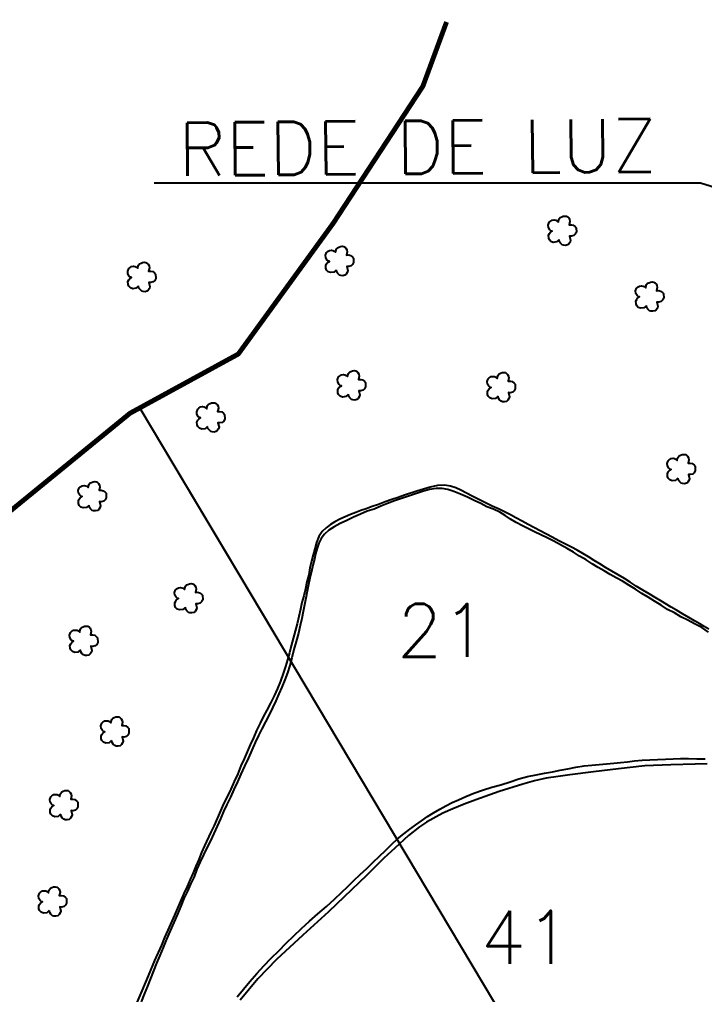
# Model space of a CAD drawing. Header units: millimetres. Extents: x 758395 to 764335, y 7809539 to 7813739.
# Drawn here: x 760648.2 to 760984.3, y 7812547 to 7813025.2 of the extents above; entities that cross this region are included whole.
import ezdxf

# ---------------------------------------------------------------- set-up
doc = ezdxf.new("R2010")
doc.units = ezdxf.units.MM
doc.linetypes.add('CONTINUO', pattern=[0])
for name, color, linetype in [('0114000634', 1, 'Continuous'), ('0114000634021', 5, 'Continuous'), ('0114000634041', 5, 'Continuous'), ('CURSOS_D_AGUA', 4, 'Continuous'), ('MATO', 3, 'Continuous'), ('REDE_DE_LUZ', 6, 'Continuous'), ('TEXTO', 7, 'Continuous'), ('TEXTO_NUN_TAL', 7, 'Continuous')]:
    doc.layers.add(name, color=color, linetype=linetype)
doc.layers.add('TEXTO_DIVERSOS', color=7, linetype='Continuous', lineweight=5)
doc.styles.add('Simplex', font='simplex.shx')

msp = doc.modelspace()

# ---------------------------------------------------------------- linework, layer by layer
at = {"layer": '0114000634', "color": 1, "linetype": 'ByBlock'}
msp.add_lwpolyline([(760986.38, 7812726.13), (760984.24, 7812727.43), (760981.99, 7812728.78), (760979.43, 7812730.24), (760976.59, 7812731.93), (760973.6, 7812733.77), (760970.67, 7812735.47), (760967.92, 7812737.04), (760962.92, 7812740.11), (760960.13, 7812741.76), (760957.17, 7812743.59), (760954.02, 7812745.38), (760950.84, 7812747.34), (760947.89, 7812749.24), (760945, 7812751.03), (760941.96, 7812752.84), (760935.79, 7812756.46), (760933, 7812758.2), (760930.17, 7812759.87), (760927.35, 7812761.64), (760924.59, 7812763.33), (760921.9, 7812764.9), (760919.14, 7812766.37), (760916.11, 7812767.82), (760912.8, 7812769.53), (760909.59, 7812771.31), (760903.75, 7812774.5), (760897.84, 7812777.56), (760894.84, 7812779.24), (760891.81, 7812780.76), (760889.11, 7812782.22), (760886.54, 7812783.52), (760883.58, 7812785.12), (760880.14, 7812786.59), (760876.82, 7812788.23), (760873.56, 7812789.78), (760870.38, 7812791.4), (760864.75, 7812794.35), (760862.28, 7812795.49), (760859.66, 7812796.35), (760856.72, 7812796.77), (760853.3, 7812796.65), (760849.77, 7812795.89), (760843.21, 7812793.92), (760837.15, 7812791.9), (760834.03, 7812790.85), (760830.89, 7812789.74), (760827.68, 7812788.63), (760824.44, 7812787.39), (760821.28, 7812786.32), (760818.37, 7812785.3), (760815.76, 7812784.33), (760813.17, 7812783.44), (760810.55, 7812782.44), (760807.98, 7812781.35), (760805.45, 7812780.16), (760803, 7812778.89), (760800.73, 7812777.46), (760798.61, 7812775.9), (760796.75, 7812774.03), (760795.13, 7812771.61), (760793.99, 7812768.66), (760793.05, 7812765.68), (760792.29, 7812762.59), (760791.41, 7812759.51), (760790.68, 7812756.28), (760790.1, 7812752.81), (760789.22, 7812749.39), (760788.47, 7812745.97), (760787.71, 7812742.6), (760786.8, 7812739.28), (760786.07, 7812735.95), (760785.28, 7812732.42), (760784.44, 7812728.85), (760783.54, 7812725.24), (760782.55, 7812721.55), (760781.55, 7812717.97), (760780.63, 7812714.51), (760779.78, 7812711.15), (760778.77, 7812707.85), (760777.57, 7812704.37), (760776.23, 7812700.72), (760774.74, 7812697.11), (760773.11, 7812693.55), (760771.32, 7812689.91), (760769.55, 7812686.46), (760767.84, 7812683.26), (760766.22, 7812680.02), (760764.55, 7812676.5), (760762.98, 7812672.94), (760761.43, 7812669.51), (760759.93, 7812666.07), (760758.37, 7812662.67), (760756.8, 7812659.12), (760755.28, 7812655.29), (760753.54, 7812651.55), (760751.91, 7812647.71), (760750.11, 7812644), (760748.33, 7812640.51), (760746.84, 7812637.13), (760743.73, 7812629.9), (760742.08, 7812626.58), (760739.05, 7812619.98), (760737.46, 7812616.65), (760736.18, 7812613.26), (760734.69, 7812610.02), (760733.43, 7812606.71), (760731.92, 7812603.48), (760730.44, 7812600.02), (760728.83, 7812596.47), (760727.23, 7812592.85), (760725.76, 7812589.37), (760724.23, 7812585.84), (760721.01, 7812578.59), (760719.39, 7812574.9), (760717.81, 7812571.23), (760714.5, 7812563.66), (760711.38, 7812556.21), (760708.18, 7812548.85), (760703.3, 7812537.3)], dxfattribs=at)
at = {"layer": '0114000634021', "linetype": 'ByBlock'}
for points in [[(760986.34, 7812724.76), (760982.97, 7812726.96), (760979.49, 7812728.89), (760976.13, 7812730.54), (760972.75, 7812732.29), (760969.55, 7812734.2), (760966.25, 7812735.92), (760963.03, 7812737.97), (760959.83, 7812739.93), (760956.7, 7812741.87), (760953.56, 7812743.77), (760950.44, 7812745.77), (760947.21, 7812747.75), (760944.08, 7812749.82), (760940.98, 7812751.39), (760938.01, 7812753.03), (760935.14, 7812754.79), (760932.23, 7812756.42), (760929.26, 7812758.17), (760926.19, 7812760.13), (760923.01, 7812762.03), (760919.97, 7812763.99), (760916.91, 7812765.77), (760913.72, 7812767.56), (760910.35, 7812769.28), (760907.09, 7812770.99), (760903.98, 7812772.5), (760900.95, 7812774.01), (760898.01, 7812775.35), (760895.03, 7812776.93), (760891.98, 7812778.56), (760889.12, 7812780.21), (760886.57, 7812781.97), (760883.92, 7812783.58), (760880.83, 7812785.06), (760877.56, 7812786.25), (760874.57, 7812787.82), (760871.35, 7812789.29), (760868.11, 7812790.98), (760864.62, 7812792.36), (760861.31, 7812793.7), (760858.4, 7812794.78), (760855.56, 7812795.24), (760852.59, 7812795.27), (760849.4, 7812794.69), (760846.01, 7812793.69), (760842.52, 7812792.53), (760839.09, 7812791.37), (760835.64, 7812790.28), (760832.23, 7812789.1), (760828.8, 7812787.86), (760825.43, 7812786.56), (760822.3, 7812785.05), (760818.77, 7812784), (760815.46, 7812782.61), (760812.12, 7812781.11), (760808.81, 7812779.57), (760805.58, 7812777.98), (760802.62, 7812776.46), (760799.94, 7812774.68), (760797.84, 7812772.8), (760796.28, 7812770.74), (760795.11, 7812768.43), (760794.25, 7812765.91), (760793.52, 7812763.19), (760792.88, 7812760.47), (760792.14, 7812757.6), (760791.53, 7812754.44), (760790.64, 7812751.27), (760789.98, 7812748.05), (760789.39, 7812744.8), (760788.72, 7812741.45), (760788.08, 7812738.11), (760787.36, 7812734.85), (760786.71, 7812731.48), (760785.97, 7812727.92), (760785.14, 7812724.16), (760784.02, 7812720.17), (760782.83, 7812716.15), (760781.79, 7812712.19), (760780.9, 7812708.43), (760779.75, 7812704.78), (760778.4, 7812701.31), (760776.91, 7812697.79), (760775.45, 7812694.4), (760774.01, 7812691.02), (760772.39, 7812687.57), (760770.64, 7812684.13), (760768.84, 7812680.69), (760767.19, 7812677.29), (760765.42, 7812674), (760763.82, 7812670.59), (760762.17, 7812666.86), (760760.5, 7812663.07), (760758.67, 7812659.05), (760756.88, 7812655.08), (760755.18, 7812651.23), (760753.42, 7812647.53), (760751.71, 7812643.85), (760749.98, 7812640.27), (760748.34, 7812636.79), (760746.76, 7812633.19), (760745.2, 7812629.53), (760743.56, 7812625.92), (760741.84, 7812622.39), (760740.16, 7812618.91), (760738.49, 7812615.5), (760736.93, 7812612.04), (760735.24, 7812608.45), (760733.85, 7812604.65), (760732.11, 7812601.09), (760730.56, 7812597.61), (760728.9, 7812594.1), (760727.32, 7812590.26), (760725.66, 7812586.42), (760723.93, 7812582.39), (760722.16, 7812578.25), (760720.39, 7812574.11), (760718.7, 7812570.06), (760717.05, 7812566.2), (760715.4, 7812562.37), (760713.97, 7812558.59), (760712.51, 7812554.88), (760710.95, 7812551.08), (760709.36, 7812547.18), (760707.87, 7812543.39)], [(760754.97, 7812545.83), (760758.06, 7812549.68), (760761.26, 7812553.44), (760764.59, 7812557.25), (760768.04, 7812561.07), (760771.76, 7812564.76), (760775.39, 7812568.45), (760779.03, 7812572.12), (760782.77, 7812575.71), (760786.61, 7812579.37), (760790.56, 7812583), (760794.62, 7812586.56), (760798.87, 7812590.22), (760802.7, 7812593.78), (760806.21, 7812597.06), (760809.29, 7812600.02), (760812.23, 7812602.92), (760815.33, 7812605.9), (760818.58, 7812608.87), (760821.76, 7812611.87), (760824.84, 7812614.81), (760827.82, 7812617.71), (760830.74, 7812620.54), (760833.69, 7812623.3), (760836.72, 7812625.74), (760839.69, 7812628.05), (760842.6, 7812630.17), (760845.49, 7812632.2), (760848.37, 7812634.26), (760851.37, 7812636.14), (760854.43, 7812637.89), (760857.4, 7812639.62), (760860.47, 7812641.14), (760863.68, 7812642.56), (760867.19, 7812644.09), (760871.18, 7812645.73), (760875.46, 7812647.28), (760879.9, 7812648.65), (760884.41, 7812649.92), (760888.89, 7812651.34), (760893.29, 7812652.72), (760897.53, 7812653.85), (760901.72, 7812654.77), (760905.8, 7812655.57), (760909.75, 7812656.29), (760913.45, 7812657.05), (760917.29, 7812657.68), (760921.27, 7812658.47), (760925.23, 7812659.08), (760928.98, 7812659.49), (760932.62, 7812659.86), (760936.22, 7812660.16), (760939.76, 7812660.46), (760943.15, 7812660.78), (760946.53, 7812661.19), (760950, 7812661.57), (760953.72, 7812661.91), (760957.49, 7812662.15), (760961.32, 7812662.29), (760965.17, 7812662.44), (760968.9, 7812662.63), (760972.62, 7812662.76), (760976.44, 7812662.75), (760980.51, 7812662.65), (760984.61, 7812662.63)]]:
    msp.add_lwpolyline(points, dxfattribs=at)
at = {"layer": '0114000634041', "linetype": 'ByBlock'}
msp.add_lwpolyline([(760985.57, 7812660.21), (760979.8, 7812659.92), (760967.76, 7812659.58), (760955.08, 7812659.16), (760942.08, 7812657.71), (760929.87, 7812656.18), (760918.23, 7812654.79), (760912.46, 7812653.94), (760906.7, 7812653.11), (760900.96, 7812651.81), (760895.22, 7812650.24), (760883.64, 7812646.52), (760872.15, 7812642.44), (760866.39, 7812640.28), (760860.91, 7812638.13), (760855.88, 7812635.98), (760847.88, 7812631.45), (760844.51, 7812629.21), (760839.07, 7812624.93), (760832.39, 7812618.76), (760826.93, 7812613.88), (760818.53, 7812605.41), (760807.43, 7812594.95), (760799.85, 7812587.62), (760787.15, 7812576.09), (760774.36, 7812564.21), (760765.15, 7812554.69), (760756.47, 7812544.14)], dxfattribs=at)
at = {"layer": 'CURSOS_D_AGUA', "linetype": 'Continuous', "const_width": 2.4}
msp.add_lwpolyline([(760630.13, 7812773.08), (760702.41, 7812832.1), (760755.56, 7812861.15), (760802.13, 7812925.29), (760846.14, 7812992.51), (760857.76, 7813024.04)], dxfattribs=at)
at = {"layer": 'MATO', "linetype": 'CONTINUO'}
for points in [[(760912.96, 7812917.15, 0), (760911.72, 7812916.11, 0), (760910.13, 7812915.92, 0), (760909, 7812916.36, 0), (760908.2, 7812917.15, 0), (760907.87, 7812918.05, 0), (760907.78, 7812919.38, 0), (760908.22, 7812920.22, 0), (760908.67, 7812920.84, 0), (760909.58, 7812921.46, 0), (760909, 7812921.64, 0), (760908.43, 7812922.12, 0), (760907.76, 7812923.18, 0), (760907.64, 7812924.44, 0), (760908.12, 7812925.75, 0), (760908.63, 7812926.22, 0), (760909.56, 7812926.79, 0), (760910.54, 7812926.92, 0), (760911.32, 7812926.81, 0), (760911.94, 7812926.53, 0), (760912.61, 7812925.92, 0), (760912.82, 7812927.08, 0), (760912.99, 7812927.54, 0), (760913.49, 7812928.18, 0), (760914.25, 7812928.45, 0), (760914.98, 7812928.78, 0), (760915.81, 7812928.85, 0), (760916.59, 7812928.74, 0), (760917.22, 7812928.41, 0), (760917.69, 7812927.9, 0), (760918.1, 7812927.08, 0), (760918.27, 7812926.18, 0), (760917.89, 7812924.56, 0), (760919.02, 7812924.58, 0), (760919.96, 7812924.36, 0), (760920.84, 7812923.66, 0), (760921.33, 7812923.1, 0), (760921.46, 7812920.87, 0), (760920.92, 7812919.88, 0), (760920.19, 7812919.21, 0), (760919.05, 7812918.91, 0), (760918.05, 7812919, 0), (760918.59, 7812916.92, 0), (760918.34, 7812916.04, 0), (760917.74, 7812915.19, 0), (760917.08, 7812914.66, 0), (760916.14, 7812914.43, 0), (760915.21, 7812914.49, 0), (760914.51, 7812914.69, 0), (760913.71, 7812915.47, 0), (760913.17, 7812916.18, 0), (760913, 7812917.26, 0)], [(760803.66, 7812902.3, 0), (760802.42, 7812901.25, 0), (760800.84, 7812901.07, 0), (760799.71, 7812901.51, 0), (760798.91, 7812902.29, 0), (760798.58, 7812903.19, 0), (760798.49, 7812904.52, 0), (760798.92, 7812905.36, 0), (760799.37, 7812905.99, 0), (760800.29, 7812906.6, 0), (760799.71, 7812906.79, 0), (760799.13, 7812907.26, 0), (760798.46, 7812908.32, 0), (760798.34, 7812909.58, 0), (760798.82, 7812910.9, 0), (760799.33, 7812911.37, 0), (760800.26, 7812911.94, 0), (760801.24, 7812912.07, 0), (760802.02, 7812911.96, 0), (760802.64, 7812911.67, 0), (760803.32, 7812911.07, 0), (760803.52, 7812912.22, 0), (760803.69, 7812912.68, 0), (760804.2, 7812913.32, 0), (760804.95, 7812913.6, 0), (760805.68, 7812913.92, 0), (760806.51, 7812914, 0), (760807.29, 7812913.89, 0), (760807.92, 7812913.55, 0), (760808.4, 7812913.04, 0), (760808.81, 7812912.23, 0), (760808.97, 7812911.32, 0), (760808.59, 7812909.71, 0), (760809.73, 7812909.73, 0), (760810.66, 7812909.5, 0), (760811.54, 7812908.8, 0), (760812.03, 7812908.24, 0), (760812.17, 7812906.02, 0), (760811.62, 7812905.02, 0), (760810.9, 7812904.36, 0), (760809.76, 7812904.05, 0), (760808.76, 7812904.14, 0), (760809.29, 7812902.07, 0), (760809.05, 7812901.18, 0), (760808.45, 7812900.34, 0), (760807.78, 7812899.81, 0), (760806.85, 7812899.58, 0), (760805.91, 7812899.63, 0), (760805.22, 7812899.83, 0), (760804.42, 7812900.62, 0), (760803.87, 7812901.33, 0), (760803.7, 7812902.4, 0)], [(760706.61, 7812894.43, 0), (760705.36, 7812893.39, 0), (760703.78, 7812893.2, 0), (760702.65, 7812893.64, 0), (760701.85, 7812894.43, 0), (760701.52, 7812895.33, 0), (760701.43, 7812896.66, 0), (760701.86, 7812897.5, 0), (760702.32, 7812898.12, 0), (760703.23, 7812898.74, 0), (760702.65, 7812898.93, 0), (760702.08, 7812899.4, 0), (760701.4, 7812900.46, 0), (760701.28, 7812901.72, 0), (760701.77, 7812903.03, 0), (760702.28, 7812903.51, 0), (760703.21, 7812904.07, 0), (760704.19, 7812904.2, 0), (760704.97, 7812904.09, 0), (760705.58, 7812903.81, 0), (760706.26, 7812903.2, 0), (760706.46, 7812904.36, 0), (760706.63, 7812904.82, 0), (760707.14, 7812905.46, 0), (760707.89, 7812905.73, 0), (760708.63, 7812906.06, 0), (760709.45, 7812906.14, 0), (760710.23, 7812906.02, 0), (760710.87, 7812905.69, 0), (760711.34, 7812905.18, 0), (760711.75, 7812904.37, 0), (760711.91, 7812903.46, 0), (760711.54, 7812901.84, 0), (760712.67, 7812901.86, 0), (760713.61, 7812901.64, 0), (760714.49, 7812900.94, 0), (760714.98, 7812900.38, 0), (760715.11, 7812898.15, 0), (760714.57, 7812897.16, 0), (760713.84, 7812896.49, 0), (760712.7, 7812896.19, 0), (760711.7, 7812896.28, 0), (760712.23, 7812894.2, 0), (760711.99, 7812893.32, 0), (760711.39, 7812892.47, 0), (760710.73, 7812891.94, 0), (760709.79, 7812891.71, 0), (760708.86, 7812891.77, 0), (760708.16, 7812891.97, 0), (760707.36, 7812892.75, 0), (760706.81, 7812893.46, 0), (760706.65, 7812894.54, 0)], [(760955.81, 7812884.82, 0), (760954.56, 7812883.77, 0), (760952.98, 7812883.59, 0), (760951.85, 7812884.03, 0), (760951.05, 7812884.82, 0), (760950.72, 7812885.72, 0), (760950.63, 7812887.05, 0), (760951.06, 7812887.89, 0), (760951.52, 7812888.51, 0), (760952.43, 7812889.13, 0), (760951.85, 7812889.31, 0), (760951.28, 7812889.79, 0), (760950.6, 7812890.85, 0), (760950.48, 7812892.11, 0), (760950.97, 7812893.42, 0), (760951.48, 7812893.89, 0), (760952.41, 7812894.46, 0), (760953.38, 7812894.59, 0), (760954.16, 7812894.48, 0), (760954.78, 7812894.2, 0), (760955.46, 7812893.59, 0), (760955.66, 7812894.75, 0), (760955.83, 7812895.21, 0), (760956.34, 7812895.85, 0), (760957.09, 7812896.12, 0), (760957.82, 7812896.45, 0), (760958.65, 7812896.52, 0), (760959.43, 7812896.41, 0), (760960.07, 7812896.08, 0), (760960.54, 7812895.57, 0), (760960.95, 7812894.75, 0), (760961.11, 7812893.85, 0), (760960.74, 7812892.23, 0), (760961.87, 7812892.25, 0), (760962.8, 7812892.02, 0), (760963.69, 7812891.32, 0), (760964.18, 7812890.77, 0), (760964.31, 7812888.54, 0), (760963.76, 7812887.55, 0), (760963.04, 7812886.88, 0), (760961.9, 7812886.58, 0), (760960.9, 7812886.67, 0), (760961.43, 7812884.59, 0), (760961.19, 7812883.7, 0), (760960.59, 7812882.86, 0), (760959.93, 7812882.33, 0), (760958.99, 7812882.1, 0), (760958.06, 7812882.16, 0), (760957.36, 7812882.36, 0), (760956.56, 7812883.14, 0), (760956.01, 7812883.85, 0), (760955.85, 7812884.93, 0)], [(760809.55, 7812841.3, 0), (760808.3, 7812840.25, 0), (760806.72, 7812840.07, 0), (760805.59, 7812840.51, 0), (760804.79, 7812841.29, 0), (760804.46, 7812842.19, 0), (760804.37, 7812843.53, 0), (760804.8, 7812844.37, 0), (760805.26, 7812844.99, 0), (760806.17, 7812845.61, 0), (760805.59, 7812845.79, 0), (760805.02, 7812846.26, 0), (760804.34, 7812847.32, 0), (760804.22, 7812848.58, 0), (760804.71, 7812849.9, 0), (760805.22, 7812850.37, 0), (760806.15, 7812850.94, 0), (760807.12, 7812851.07, 0), (760807.9, 7812850.96, 0), (760808.52, 7812850.67, 0), (760809.2, 7812850.07, 0), (760809.4, 7812851.22, 0), (760809.57, 7812851.68, 0), (760810.08, 7812852.32, 0), (760810.83, 7812852.6, 0), (760811.57, 7812852.93, 0), (760812.39, 7812853, 0), (760813.17, 7812852.89, 0), (760813.81, 7812852.55, 0), (760814.28, 7812852.04, 0), (760814.69, 7812851.23, 0), (760814.85, 7812850.32, 0), (760814.48, 7812848.71, 0), (760815.61, 7812848.73, 0), (760816.55, 7812848.5, 0), (760817.43, 7812847.8, 0), (760817.92, 7812847.24, 0), (760818.05, 7812845.02, 0), (760817.5, 7812844.02, 0), (760816.78, 7812843.36, 0), (760815.64, 7812843.05, 0), (760814.64, 7812843.14, 0), (760815.17, 7812841.07, 0), (760814.93, 7812840.18, 0), (760814.33, 7812839.34, 0), (760813.67, 7812838.81, 0), (760812.73, 7812838.58, 0), (760811.8, 7812838.63, 0), (760811.1, 7812838.83, 0), (760810.3, 7812839.62, 0), (760809.75, 7812840.33, 0), (760809.59, 7812841.4, 0)], [(760883, 7812840.42, 0), (760881.75, 7812839.38, 0), (760880.17, 7812839.19, 0), (760879.04, 7812839.63, 0), (760878.24, 7812840.42, 0), (760877.91, 7812841.32, 0), (760877.82, 7812842.65, 0), (760878.25, 7812843.49, 0), (760878.7, 7812844.11, 0), (760879.62, 7812844.73, 0), (760879.04, 7812844.92, 0), (760878.46, 7812845.39, 0), (760877.79, 7812846.45, 0), (760877.67, 7812847.71, 0), (760878.16, 7812849.03, 0), (760878.67, 7812849.5, 0), (760879.6, 7812850.06, 0), (760880.57, 7812850.2, 0), (760881.35, 7812850.08, 0), (760881.97, 7812849.8, 0), (760882.65, 7812849.19, 0), (760882.85, 7812850.35, 0), (760883.02, 7812850.81, 0), (760883.53, 7812851.45, 0), (760884.28, 7812851.73, 0), (760885.01, 7812852.05, 0), (760885.84, 7812852.13, 0), (760886.62, 7812852.02, 0), (760887.25, 7812851.68, 0), (760887.73, 7812851.17, 0), (760888.14, 7812850.36, 0), (760888.3, 7812849.45, 0), (760887.92, 7812847.83, 0), (760889.06, 7812847.85, 0), (760889.99, 7812847.63, 0), (760890.88, 7812846.93, 0), (760891.36, 7812846.37, 0), (760891.5, 7812844.14, 0), (760890.95, 7812843.15, 0), (760890.23, 7812842.49, 0), (760889.09, 7812842.18, 0), (760888.09, 7812842.27, 0), (760888.62, 7812840.19, 0), (760888.38, 7812839.31, 0), (760887.78, 7812838.46, 0), (760887.12, 7812837.94, 0), (760886.18, 7812837.7, 0), (760885.24, 7812837.76, 0), (760884.55, 7812837.96, 0), (760883.75, 7812838.75, 0), (760883.2, 7812839.45, 0), (760883.03, 7812840.53, 0)], [(760740.47, 7812825.57, 0), (760739.23, 7812824.52, 0), (760737.64, 7812824.34, 0), (760736.51, 7812824.78, 0), (760735.71, 7812825.56, 0), (760735.38, 7812826.47, 0), (760735.29, 7812827.8, 0), (760735.73, 7812828.64, 0), (760736.18, 7812829.26, 0), (760737.09, 7812829.88, 0), (760736.51, 7812830.06, 0), (760735.94, 7812830.53, 0), (760735.27, 7812831.59, 0), (760735.15, 7812832.86, 0), (760735.63, 7812834.17, 0), (760736.14, 7812834.64, 0), (760737.07, 7812835.21, 0), (760738.05, 7812835.34, 0), (760738.83, 7812835.23, 0), (760739.45, 7812834.94, 0), (760740.12, 7812834.34, 0), (760740.33, 7812835.49, 0), (760740.5, 7812835.95, 0), (760741, 7812836.59, 0), (760741.76, 7812836.87, 0), (760742.49, 7812837.2, 0), (760743.32, 7812837.27, 0), (760744.1, 7812837.16, 0), (760744.73, 7812836.83, 0), (760745.2, 7812836.32, 0), (760745.62, 7812835.5, 0), (760745.78, 7812834.59, 0), (760745.4, 7812832.98, 0), (760746.53, 7812833, 0), (760747.47, 7812832.77, 0), (760748.35, 7812832.07, 0), (760748.84, 7812831.51, 0), (760748.97, 7812829.29, 0), (760748.43, 7812828.29, 0), (760747.7, 7812827.63, 0), (760746.56, 7812827.33, 0), (760745.56, 7812827.41, 0), (760746.1, 7812825.34, 0), (760745.85, 7812824.45, 0), (760745.25, 7812823.61, 0), (760744.59, 7812823.08, 0), (760743.65, 7812822.85, 0), (760742.72, 7812822.91, 0), (760742.02, 7812823.1, 0), (760741.22, 7812823.89, 0), (760740.68, 7812824.6, 0), (760740.51, 7812825.68, 0)], [(760971.31, 7812800.23, 0), (760970.06, 7812799.18, 0), (760968.48, 7812799, 0), (760967.35, 7812799.44, 0), (760966.55, 7812800.22, 0), (760966.22, 7812801.13, 0), (760966.13, 7812802.46, 0), (760966.56, 7812803.3, 0), (760967.02, 7812803.92, 0), (760967.93, 7812804.54, 0), (760967.35, 7812804.72, 0), (760966.78, 7812805.19, 0), (760966.1, 7812806.25, 0), (760965.98, 7812807.52, 0), (760966.47, 7812808.83, 0), (760966.98, 7812809.3, 0), (760967.91, 7812809.87, 0), (760968.88, 7812810, 0), (760969.66, 7812809.89, 0), (760970.28, 7812809.6, 0), (760970.96, 7812809, 0), (760971.16, 7812810.15, 0), (760971.33, 7812810.61, 0), (760971.84, 7812811.25, 0), (760972.59, 7812811.53, 0), (760973.33, 7812811.86, 0), (760974.15, 7812811.93, 0), (760974.93, 7812811.82, 0), (760975.57, 7812811.48, 0), (760976.04, 7812810.98, 0), (760976.45, 7812810.16, 0), (760976.61, 7812809.25, 0), (760976.24, 7812807.64, 0), (760977.37, 7812807.66, 0), (760978.3, 7812807.43, 0), (760979.19, 7812806.73, 0), (760979.68, 7812806.17, 0), (760979.81, 7812803.95, 0), (760979.26, 7812802.95, 0), (760978.54, 7812802.29, 0), (760977.4, 7812801.99, 0), (760976.4, 7812802.07, 0), (760976.93, 7812800, 0), (760976.69, 7812799.11, 0), (760976.09, 7812798.27, 0), (760975.43, 7812797.74, 0), (760974.49, 7812797.51, 0), (760973.56, 7812797.57, 0), (760972.86, 7812797.76, 0), (760972.06, 7812798.55, 0), (760971.51, 7812799.26, 0), (760971.35, 7812800.33, 0)], [(760682.29, 7812786.89, 0), (760681.04, 7812785.85, 0), (760679.46, 7812785.66, 0), (760678.33, 7812786.1, 0), (760677.53, 7812786.89, 0), (760677.2, 7812787.79, 0), (760677.11, 7812789.12, 0), (760677.54, 7812789.96, 0), (760678, 7812790.58, 0), (760678.91, 7812791.2, 0), (760678.33, 7812791.39, 0), (760677.76, 7812791.86, 0), (760677.08, 7812792.92, 0), (760676.96, 7812794.18, 0), (760677.45, 7812795.5, 0), (760677.96, 7812795.97, 0), (760678.89, 7812796.53, 0), (760679.86, 7812796.67, 0), (760680.64, 7812796.55, 0), (760681.26, 7812796.27, 0), (760681.94, 7812795.66, 0), (760682.14, 7812796.82, 0), (760682.31, 7812797.28, 0), (760682.82, 7812797.92, 0), (760683.57, 7812798.2, 0), (760684.3, 7812798.52, 0), (760685.13, 7812798.6, 0), (760685.91, 7812798.49, 0), (760686.55, 7812798.15, 0), (760687.02, 7812797.64, 0), (760687.43, 7812796.83, 0), (760687.59, 7812795.92, 0), (760687.22, 7812794.3, 0), (760688.35, 7812794.32, 0), (760689.28, 7812794.1, 0), (760690.17, 7812793.4, 0), (760690.66, 7812792.84, 0), (760690.79, 7812790.61, 0), (760690.24, 7812789.62, 0), (760689.52, 7812788.96, 0), (760688.38, 7812788.65, 0), (760687.38, 7812788.74, 0), (760687.91, 7812786.66, 0), (760687.67, 7812785.78, 0), (760687.07, 7812784.93, 0), (760686.41, 7812784.41, 0), (760685.47, 7812784.17, 0), (760684.54, 7812784.23, 0), (760683.84, 7812784.43, 0), (760683.04, 7812785.22, 0), (760682.49, 7812785.92, 0), (760682.32, 7812787, 0)], [(760729.58, 7812736.85, 0), (760728.33, 7812735.81, 0), (760726.75, 7812735.62, 0), (760725.62, 7812736.06, 0), (760724.82, 7812736.85, 0), (760724.49, 7812737.75, 0), (760724.4, 7812739.08, 0), (760724.83, 7812739.92, 0), (760725.29, 7812740.54, 0), (760726.2, 7812741.16, 0), (760725.62, 7812741.35, 0), (760725.05, 7812741.82, 0), (760724.37, 7812742.88, 0), (760724.25, 7812744.14, 0), (760724.74, 7812745.46, 0), (760725.25, 7812745.93, 0), (760726.18, 7812746.49, 0), (760727.15, 7812746.63, 0), (760727.93, 7812746.51, 0), (760728.55, 7812746.23, 0), (760729.23, 7812745.62, 0), (760729.43, 7812746.78, 0), (760729.6, 7812747.24, 0), (760730.11, 7812747.88, 0), (760730.86, 7812748.16, 0), (760731.59, 7812748.48, 0), (760732.42, 7812748.56, 0), (760733.2, 7812748.45, 0), (760733.84, 7812748.11, 0), (760734.31, 7812747.6, 0), (760734.72, 7812746.79, 0), (760734.88, 7812745.88, 0), (760734.51, 7812744.26, 0), (760735.64, 7812744.28, 0), (760736.57, 7812744.06, 0), (760737.46, 7812743.36, 0), (760737.95, 7812742.8, 0), (760738.08, 7812740.57, 0), (760737.53, 7812739.58, 0), (760736.81, 7812738.92, 0), (760735.67, 7812738.61, 0), (760734.67, 7812738.7, 0), (760735.2, 7812736.62, 0), (760734.96, 7812735.74, 0), (760734.36, 7812734.89, 0), (760733.7, 7812734.37, 0), (760732.76, 7812734.13, 0), (760731.83, 7812734.19, 0), (760731.13, 7812734.39, 0), (760730.33, 7812735.18, 0), (760729.78, 7812735.88, 0), (760729.62, 7812736.96, 0)], [(760678.11, 7812716, 0), (760676.87, 7812714.96, 0), (760675.28, 7812714.77, 0), (760674.16, 7812715.21, 0), (760673.36, 7812716, 0), (760673.03, 7812716.9, 0), (760672.94, 7812718.23, 0), (760673.37, 7812719.07, 0), (760673.82, 7812719.69, 0), (760674.73, 7812720.31, 0), (760674.15, 7812720.5, 0), (760673.58, 7812720.97, 0), (760672.91, 7812722.03, 0), (760672.79, 7812723.29, 0), (760673.27, 7812724.61, 0), (760673.78, 7812725.08, 0), (760674.71, 7812725.64, 0), (760675.69, 7812725.78, 0), (760676.47, 7812725.66, 0), (760677.09, 7812725.38, 0), (760677.76, 7812724.77, 0), (760677.97, 7812725.93, 0), (760678.14, 7812726.39, 0), (760678.64, 7812727.03, 0), (760679.4, 7812727.31, 0), (760680.13, 7812727.63, 0), (760680.96, 7812727.71, 0), (760681.74, 7812727.6, 0), (760682.37, 7812727.26, 0), (760682.84, 7812726.75, 0), (760683.26, 7812725.94, 0), (760683.42, 7812725.03, 0), (760683.04, 7812723.41, 0), (760684.17, 7812723.43, 0), (760685.11, 7812723.21, 0), (760685.99, 7812722.51, 0), (760686.48, 7812721.95, 0), (760686.62, 7812719.72, 0), (760686.07, 7812718.73, 0), (760685.35, 7812718.07, 0), (760684.21, 7812717.76, 0), (760683.21, 7812717.85, 0), (760683.74, 7812715.77, 0), (760683.49, 7812714.89, 0), (760682.89, 7812714.04, 0), (760682.23, 7812713.52, 0), (760681.29, 7812713.28, 0), (760680.36, 7812713.34, 0), (760679.66, 7812713.54, 0), (760678.86, 7812714.33, 0), (760678.32, 7812715.03, 0), (760678.15, 7812716.11, 0)], [(760693.41, 7812671.52, 0), (760692.17, 7812670.48, 0), (760690.58, 7812670.29, 0), (760689.46, 7812670.73, 0), (760688.66, 7812671.52, 0), (760688.33, 7812672.42, 0), (760688.24, 7812673.75, 0), (760688.67, 7812674.59, 0), (760689.12, 7812675.21, 0), (760690.03, 7812675.83, 0), (760689.45, 7812676.02, 0), (760688.88, 7812676.49, 0), (760688.21, 7812677.55, 0), (760688.09, 7812678.81, 0), (760688.57, 7812680.13, 0), (760689.08, 7812680.6, 0), (760690.01, 7812681.16, 0), (760690.99, 7812681.3, 0), (760691.77, 7812681.18, 0), (760692.39, 7812680.9, 0), (760693.06, 7812680.29, 0), (760693.27, 7812681.45, 0), (760693.44, 7812681.91, 0), (760693.94, 7812682.55, 0), (760694.7, 7812682.83, 0), (760695.43, 7812683.15, 0), (760696.26, 7812683.23, 0), (760697.04, 7812683.12, 0), (760697.67, 7812682.78, 0), (760698.14, 7812682.27, 0), (760698.56, 7812681.46, 0), (760698.72, 7812680.55, 0), (760698.34, 7812678.93, 0), (760699.47, 7812678.95, 0), (760700.41, 7812678.73, 0), (760701.29, 7812678.03, 0), (760701.78, 7812677.47, 0), (760701.92, 7812675.24, 0), (760701.37, 7812674.25, 0), (760700.65, 7812673.59, 0), (760699.51, 7812673.28, 0), (760698.51, 7812673.37, 0), (760699.04, 7812671.29, 0), (760698.79, 7812670.41, 0), (760698.19, 7812669.56, 0), (760697.53, 7812669.04, 0), (760696.59, 7812668.8, 0), (760695.66, 7812668.86, 0), (760694.96, 7812669.06, 0), (760694.16, 7812669.85, 0), (760693.62, 7812670.55, 0), (760693.45, 7812671.63, 0)], [(760668.38, 7812635.38, 0), (760667.13, 7812634.34, 0), (760665.55, 7812634.15, 0), (760664.42, 7812634.59, 0), (760663.62, 7812635.38, 0), (760663.29, 7812636.28, 0), (760663.2, 7812637.61, 0), (760663.63, 7812638.45, 0), (760664.09, 7812639.07, 0), (760665, 7812639.69, 0), (760664.42, 7812639.88, 0), (760663.85, 7812640.35, 0), (760663.17, 7812641.41, 0), (760663.05, 7812642.67, 0), (760663.54, 7812643.99, 0), (760664.05, 7812644.46, 0), (760664.98, 7812645.03, 0), (760665.95, 7812645.16, 0), (760666.73, 7812645.04, 0), (760667.35, 7812644.76, 0), (760668.03, 7812644.15, 0), (760668.23, 7812645.31, 0), (760668.4, 7812645.77, 0), (760668.91, 7812646.41, 0), (760669.66, 7812646.69, 0), (760670.39, 7812647.01, 0), (760671.22, 7812647.09, 0), (760672, 7812646.98, 0), (760672.64, 7812646.64, 0), (760673.11, 7812646.13, 0), (760673.52, 7812645.32, 0), (760673.68, 7812644.41, 0), (760673.31, 7812642.79, 0), (760674.44, 7812642.81, 0), (760675.37, 7812642.59, 0), (760676.26, 7812641.89, 0), (760676.75, 7812641.33, 0), (760676.88, 7812639.1, 0), (760676.33, 7812638.11, 0), (760675.61, 7812637.45, 0), (760674.47, 7812637.14, 0), (760673.47, 7812637.23, 0), (760674, 7812635.15, 0), (760673.76, 7812634.27, 0), (760673.16, 7812633.42, 0), (760672.5, 7812632.9, 0), (760671.56, 7812632.66, 0), (760670.63, 7812632.72, 0), (760669.93, 7812632.92, 0), (760669.13, 7812633.71, 0), (760668.58, 7812634.41, 0), (760668.42, 7812635.49, 0)], [(760662.81, 7812588.12, 0), (760661.57, 7812587.08, 0), (760659.98, 7812586.89, 0), (760658.86, 7812587.33, 0), (760658.06, 7812588.12, 0), (760657.73, 7812589.02, 0), (760657.64, 7812590.35, 0), (760658.07, 7812591.19, 0), (760658.52, 7812591.81, 0), (760659.43, 7812592.43, 0), (760658.85, 7812592.62, 0), (760658.28, 7812593.09, 0), (760657.61, 7812594.15, 0), (760657.49, 7812595.41, 0), (760657.97, 7812596.73, 0), (760658.48, 7812597.2, 0), (760659.41, 7812597.77, 0), (760660.39, 7812597.9, 0), (760661.17, 7812597.78, 0), (760661.79, 7812597.5, 0), (760662.46, 7812596.89, 0), (760662.67, 7812598.05, 0), (760662.84, 7812598.51, 0), (760663.34, 7812599.15, 0), (760664.1, 7812599.43, 0), (760664.83, 7812599.75, 0), (760665.66, 7812599.83, 0), (760666.44, 7812599.72, 0), (760667.07, 7812599.38, 0), (760667.54, 7812598.87, 0), (760667.96, 7812598.06, 0), (760668.12, 7812597.15, 0), (760667.74, 7812595.53, 0), (760668.87, 7812595.55, 0), (760669.81, 7812595.33, 0), (760670.69, 7812594.63, 0), (760671.18, 7812594.07, 0), (760671.32, 7812591.84, 0), (760670.77, 7812590.85, 0), (760670.05, 7812590.19, 0), (760668.91, 7812589.88, 0), (760667.91, 7812589.97, 0), (760668.44, 7812587.89, 0), (760668.2, 7812587.01, 0), (760667.59, 7812586.16, 0), (760666.93, 7812585.64, 0), (760665.99, 7812585.4, 0), (760665.06, 7812585.46, 0), (760664.36, 7812585.66, 0), (760663.56, 7812586.45, 0), (760663.02, 7812587.15, 0), (760662.85, 7812588.23, 0)]]:
    msp.add_polyline3d(points, dxfattribs=at)
at = {"layer": 'REDE_DE_LUZ', "color": 6, "linetype": 'Continuous'}
for points in [[(760772.99, 7812724.49), (760707.41, 7812834.45)], [(761052.07, 7811949.03), (760940.96, 7812383.04), (760913.75, 7812488.47), (760707.41, 7812834.45)]]:
    msp.add_lwpolyline(points, dxfattribs=at)
at = {"layer": 'TEXTO', "color": 7, "linetype": 'ByBlock'}
msp.add_lwpolyline([(760714.33, 7812945.09), (760982.37, 7812945.09), (761055.45, 7812922.38)], dxfattribs=at)

# ---------------------------------------------------------------- texts
at = {"layer": 'TEXTO_DIVERSOS', "linetype": 'Continuous', "style": 'Simplex'}
msp.add_text('REDE DE LUZ', height=26, rotation=0.4803, dxfattribs=at).set_placement((760726.2, 7812948.59))
at = {"layer": 'TEXTO_NUN_TAL', "linetype": 'Continuous', "style": 'Simplex'}
for s, p in [('21', (760833.4, 7812712.62)), ('41', (760874.38, 7812562.04))]:
    msp.add_text(s, height=26, dxfattribs=at).set_placement(p)

doc.saveas('drawing.dxf')
